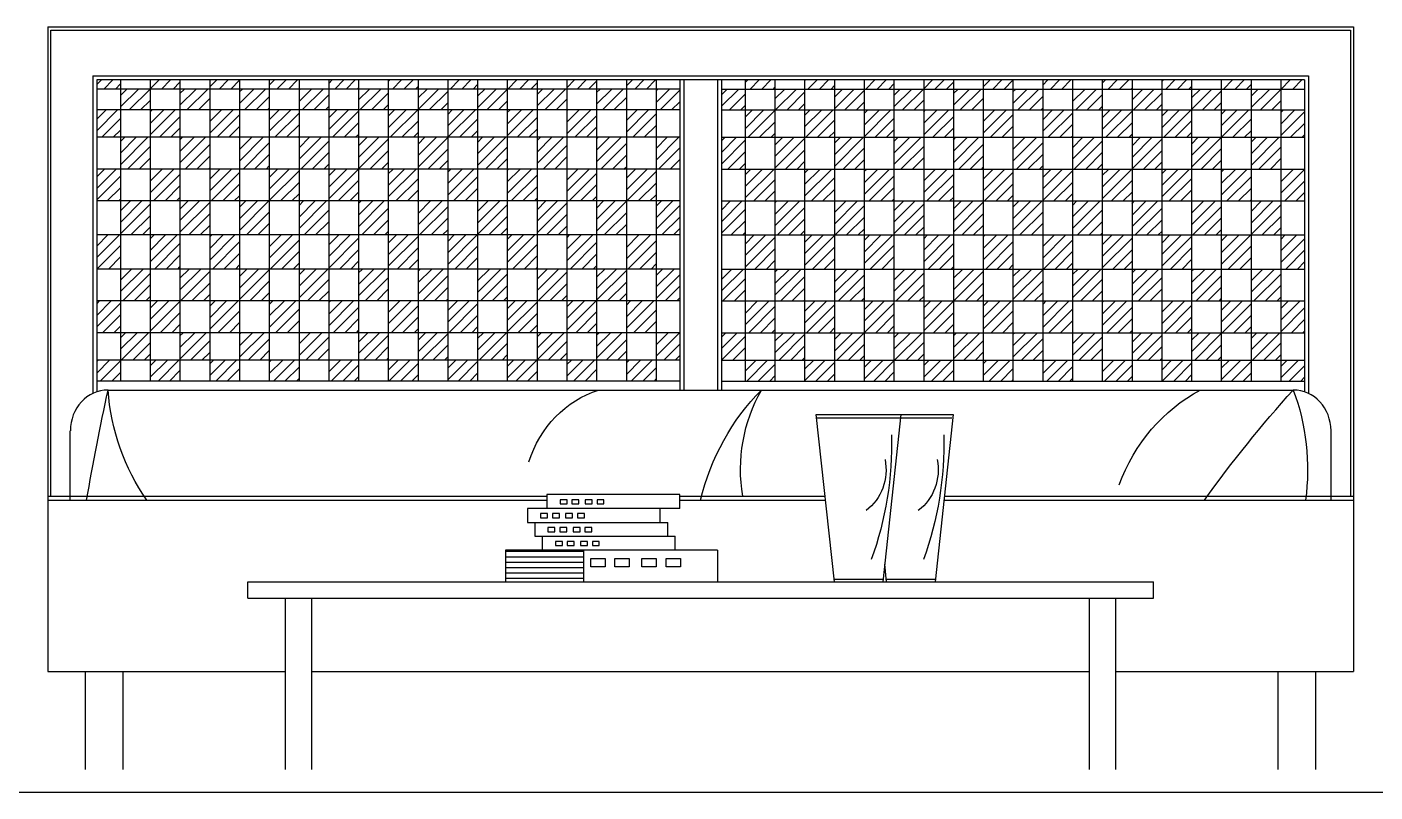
# Model space of a CAD drawing. Header units: inches. Extents: x 15.4 to 57.9, y 9.9 to 34.7.
# Drawn here: x 31.536 to 33.188, y 24.125 to 25.062 of the extents above; entities that cross this region are included whole.
import ezdxf

# ---------------------------------------------------------------- set-up
doc = ezdxf.new("R2010")
doc.units = ezdxf.units.IN
doc.header["$MEASUREMENT"] = 0
for name, color, linetype in [('02', 2, 'Continuous'), ('1', 1, 'Continuous'), ('8', 8, 'Continuous')]:
    doc.layers.add(name, color=color, linetype=linetype)
pattern_1 = [(45, (26.076506, 16.971675), (-0.007071068, 0.007071068), [])]

msp = doc.modelspace()

# ---------------------------------------------------------------- hatches: boundary and pattern name
at = {"layer": '8'}
h = msp.add_hatch(dxfattribs=at)
h.set_pattern_fill('ANSI31', color=256, scale=0.08, style=0)
h.set_pattern_definition(pattern_1)
h.paths.add_polyline_path([(31.6218, 24.9975), (31.6218, 24.9864), (31.6509, 24.9864), (31.6509, 24.9975)])
h.paths.add_polyline_path([(31.6218, 24.9608), (31.6218, 24.9272), (31.6509, 24.9272), (31.6509, 24.9608)])
h.paths.add_polyline_path([(31.6218, 24.8882), (31.6218, 24.8492), (31.6509, 24.8492), (31.6509, 24.8882)])
h.paths.add_polyline_path([(31.6218, 24.8075), (31.6218, 24.7658), (31.6509, 24.7658), (31.6509, 24.8075)])
h.paths.add_polyline_path([(31.6218, 24.7267), (31.6218, 24.6877), (31.6509, 24.6877), (31.6509, 24.7267)])
h.paths.add_polyline_path([(31.6218, 24.6541), (31.6218, 24.6285), (31.6509, 24.6285), (31.6509, 24.6541)])
h = msp.add_hatch(dxfattribs=at)
h.set_pattern_fill('ANSI31', color=256, scale=0.08, style=0)
h.set_pattern_definition(pattern_1)
h.paths.add_polyline_path([(31.6873, 24.9975), (31.6873, 24.9864), (31.7238, 24.9864), (31.7238, 24.9975)])
h.paths.add_polyline_path([(31.6873, 24.9608), (31.6873, 24.9272), (31.7238, 24.9272), (31.7238, 24.9608)])
h.paths.add_polyline_path([(31.6873, 24.8882), (31.6873, 24.8492), (31.7238, 24.8492), (31.7238, 24.8882)])
h.paths.add_polyline_path([(31.6873, 24.8075), (31.6873, 24.7658), (31.7238, 24.7658), (31.7238, 24.8075)])
h.paths.add_polyline_path([(31.6873, 24.7267), (31.6873, 24.6877), (31.7238, 24.6877), (31.7238, 24.7267)])
h.paths.add_polyline_path([(31.6873, 24.6285), (31.7238, 24.6285), (31.7238, 24.6541), (31.6873, 24.6541)])
h = msp.add_hatch(dxfattribs=at)
h.set_pattern_fill('ANSI31', color=256, scale=0.08, style=0)
h.set_pattern_definition(pattern_1)
h.paths.add_polyline_path([(31.7967, 24.9975), (31.7603, 24.9975), (31.7603, 24.9864), (31.7967, 24.9864)])
h.paths.add_polyline_path([(31.7967, 24.9608), (31.7603, 24.9608), (31.7603, 24.9272), (31.7967, 24.9272)])
h.paths.add_polyline_path([(31.7967, 24.8882), (31.7603, 24.8882), (31.7603, 24.8492), (31.7967, 24.8492)])
h.paths.add_polyline_path([(31.7967, 24.8075), (31.7603, 24.8075), (31.7603, 24.7658), (31.7967, 24.7658)])
h.paths.add_polyline_path([(31.7967, 24.7267), (31.7603, 24.7267), (31.7603, 24.6877), (31.7967, 24.6877)])
h.paths.add_polyline_path([(31.7967, 24.6541), (31.7603, 24.6541), (31.7603, 24.6285), (31.7967, 24.6285)])
h = msp.add_hatch(dxfattribs=at)
h.set_pattern_fill('ANSI31', color=256, scale=0.08, style=0)
h.set_pattern_definition(pattern_1)
h.paths.add_polyline_path([(31.8696, 24.9975), (31.8332, 24.9975), (31.8332, 24.9864), (31.8696, 24.9864)])
h.paths.add_polyline_path([(31.8696, 24.9608), (31.8332, 24.9608), (31.8332, 24.9272), (31.8696, 24.9272)])
h.paths.add_polyline_path([(31.8696, 24.8882), (31.8332, 24.8882), (31.8332, 24.8492), (31.8696, 24.8492)])
h.paths.add_polyline_path([(31.8696, 24.8075), (31.8332, 24.8075), (31.8332, 24.7658), (31.8696, 24.7658)])
h.paths.add_polyline_path([(31.8696, 24.7267), (31.8332, 24.7267), (31.8332, 24.6877), (31.8696, 24.6877)])
h.paths.add_polyline_path([(31.8696, 24.6541), (31.8332, 24.6541), (31.8332, 24.6285), (31.8696, 24.6285)])
h = msp.add_hatch(dxfattribs=at)
h.set_pattern_fill('ANSI31', color=256, scale=0.08, style=0)
h.set_pattern_definition(pattern_1)
h.paths.add_polyline_path([(31.9426, 24.9975), (31.9061, 24.9975), (31.9061, 24.9864), (31.9426, 24.9864)])
h.paths.add_polyline_path([(31.9426, 24.9608), (31.9061, 24.9608), (31.9061, 24.9272), (31.9426, 24.9272)])
h.paths.add_polyline_path([(31.9426, 24.8882), (31.9061, 24.8882), (31.9061, 24.8492), (31.9426, 24.8492)])
h.paths.add_polyline_path([(31.9426, 24.8075), (31.9061, 24.8075), (31.9061, 24.7658), (31.9426, 24.7658)])
h.paths.add_polyline_path([(31.9426, 24.7267), (31.9061, 24.7267), (31.9061, 24.6877), (31.9426, 24.6877)])
h.paths.add_polyline_path([(31.9426, 24.6541), (31.9061, 24.6541), (31.9061, 24.6285), (31.9426, 24.6285)])
h = msp.add_hatch(dxfattribs=at)
h.set_pattern_fill('ANSI31', color=256, scale=0.08, style=0)
h.set_pattern_definition(pattern_1)
h.paths.add_polyline_path([(32.0155, 24.9975), (31.979, 24.9975), (31.979, 24.9864), (32.0155, 24.9864)])
h.paths.add_polyline_path([(32.0155, 24.9608), (31.979, 24.9608), (31.979, 24.9272), (32.0155, 24.9272)])
h.paths.add_polyline_path([(32.0155, 24.8882), (31.979, 24.8882), (31.979, 24.8492), (32.0155, 24.8492)])
h.paths.add_polyline_path([(32.0155, 24.8075), (31.979, 24.8075), (31.979, 24.7658), (32.0155, 24.7658)])
h.paths.add_polyline_path([(32.0155, 24.7267), (31.979, 24.7267), (31.979, 24.6877), (32.0155, 24.6877)])
h.paths.add_polyline_path([(32.0155, 24.6541), (31.979, 24.6541), (31.979, 24.6285), (32.0155, 24.6285)])
h = msp.add_hatch(dxfattribs=at)
h.set_pattern_fill('ANSI31', color=256, scale=0.08, style=0)
h.set_pattern_definition(pattern_1)
h.paths.add_polyline_path([(32.0884, 24.9975), (32.0519, 24.9975), (32.0519, 24.9864), (32.0884, 24.9864)])
h.paths.add_polyline_path([(32.0884, 24.9608), (32.0519, 24.9608), (32.0519, 24.9272), (32.0884, 24.9272)])
h.paths.add_polyline_path([(32.0884, 24.8882), (32.0519, 24.8882), (32.0519, 24.8492), (32.0884, 24.8492)])
h.paths.add_polyline_path([(32.0884, 24.8075), (32.0519, 24.8075), (32.0519, 24.7658), (32.0884, 24.7658)])
h.paths.add_polyline_path([(32.0884, 24.7267), (32.0519, 24.7267), (32.0519, 24.6877), (32.0884, 24.6877)])
h.paths.add_polyline_path([(32.0884, 24.6541), (32.0519, 24.6541), (32.0519, 24.6285), (32.0884, 24.6285)])
h = msp.add_hatch(dxfattribs=at)
h.set_pattern_fill('ANSI31', color=256, scale=0.08, style=0)
h.set_pattern_definition(pattern_1)
h.paths.add_polyline_path([(32.1613, 24.9975), (32.1248, 24.9975), (32.1248, 24.9864), (32.1613, 24.9864)])
h.paths.add_polyline_path([(32.1613, 24.9608), (32.1248, 24.9608), (32.1248, 24.9272), (32.1613, 24.9272)])
h.paths.add_polyline_path([(32.1613, 24.8882), (32.1248, 24.8882), (32.1248, 24.8492), (32.1613, 24.8492)])
h.paths.add_polyline_path([(32.1613, 24.8075), (32.1248, 24.8075), (32.1248, 24.7658), (32.1613, 24.7658)])
h.paths.add_polyline_path([(32.1613, 24.7267), (32.1248, 24.7267), (32.1248, 24.6877), (32.1613, 24.6877)])
h.paths.add_polyline_path([(32.1613, 24.6541), (32.1248, 24.6541), (32.1248, 24.6285), (32.1613, 24.6285)])
h = msp.add_hatch(dxfattribs=at)
h.set_pattern_fill('ANSI31', color=256, scale=0.08, style=0)
h.set_pattern_definition(pattern_1)
h.paths.add_polyline_path([(32.2342, 24.9975), (32.1978, 24.9975), (32.1978, 24.9864), (32.2342, 24.9864)])
h.paths.add_polyline_path([(32.2342, 24.9608), (32.1978, 24.9608), (32.1978, 24.9272), (32.2342, 24.9272)])
h.paths.add_polyline_path([(32.2342, 24.8882), (32.1978, 24.8882), (32.1978, 24.8492), (32.2342, 24.8492)])
h.paths.add_polyline_path([(32.2342, 24.8075), (32.1978, 24.8075), (32.1978, 24.7658), (32.2342, 24.7658)])
h.paths.add_polyline_path([(32.2342, 24.7267), (32.1978, 24.7267), (32.1978, 24.6877), (32.2342, 24.6877)])
h.paths.add_polyline_path([(32.2342, 24.6541), (32.1978, 24.6541), (32.1978, 24.6285), (32.2342, 24.6285)])
h = msp.add_hatch(dxfattribs=at)
h.set_pattern_fill('ANSI31', color=256, scale=0.08, style=0)
h.set_pattern_definition(pattern_1)
h.paths.add_polyline_path([(32.3071, 24.9975), (32.2707, 24.9975), (32.2707, 24.9864), (32.3071, 24.9864)])
h.paths.add_polyline_path([(32.3071, 24.9608), (32.2707, 24.9608), (32.2707, 24.9272), (32.3071, 24.9272)])
h.paths.add_polyline_path([(32.3071, 24.8882), (32.2707, 24.8882), (32.2707, 24.8492), (32.3071, 24.8492)])
h.paths.add_polyline_path([(32.3071, 24.8075), (32.2707, 24.8075), (32.2707, 24.7658), (32.3071, 24.7658)])
h.paths.add_polyline_path([(32.3071, 24.7267), (32.2707, 24.7267), (32.2707, 24.6877), (32.3071, 24.6877)])
h.paths.add_polyline_path([(32.3071, 24.6541), (32.2707, 24.6541), (32.2707, 24.6285), (32.3071, 24.6285)])
h = msp.add_hatch(dxfattribs=at)
h.set_pattern_fill('ANSI31', color=256, scale=0.08, style=0)
h.set_pattern_definition(pattern_1)
h.paths.add_polyline_path([(32.4162, 24.9975), (32.4527, 24.9975), (32.4527, 24.9864), (32.4162, 24.9864)])
h.paths.add_polyline_path([(32.4162, 24.9608), (32.4527, 24.9608), (32.4527, 24.9272), (32.4162, 24.9272)])
h.paths.add_polyline_path([(32.4162, 24.8882), (32.4527, 24.8882), (32.4527, 24.8492), (32.4162, 24.8492)])
h.paths.add_polyline_path([(32.4162, 24.8075), (32.4527, 24.8075), (32.4527, 24.7658), (32.4162, 24.7658)])
h.paths.add_polyline_path([(32.4162, 24.7267), (32.4527, 24.7267), (32.4527, 24.6877), (32.4162, 24.6877)])
h.paths.add_polyline_path([(32.4162, 24.6541), (32.4527, 24.6541), (32.4527, 24.6285), (32.4162, 24.6285)])
h = msp.add_hatch(dxfattribs=at)
h.set_pattern_fill('ANSI31', color=256, scale=0.08, style=0)
h.set_pattern_definition(pattern_1)
h.paths.add_polyline_path([(32.4891, 24.9975), (32.5256, 24.9975), (32.5256, 24.9864), (32.4891, 24.9864)])
h.paths.add_polyline_path([(32.4891, 24.9608), (32.5256, 24.9608), (32.5256, 24.9272), (32.4891, 24.9272)])
h.paths.add_polyline_path([(32.4891, 24.8882), (32.5256, 24.8882), (32.5256, 24.8492), (32.4891, 24.8492)])
h.paths.add_polyline_path([(32.4891, 24.8075), (32.5256, 24.8075), (32.5256, 24.7658), (32.4891, 24.7658)])
h.paths.add_polyline_path([(32.4891, 24.7267), (32.5256, 24.7267), (32.5256, 24.6877), (32.4891, 24.6877)])
h.paths.add_polyline_path([(32.4891, 24.6541), (32.5256, 24.6541), (32.5256, 24.6285), (32.4891, 24.6285)])
h = msp.add_hatch(dxfattribs=at)
h.set_pattern_fill('ANSI31', color=256, scale=0.08, style=0)
h.set_pattern_definition(pattern_1)
h.paths.add_polyline_path([(32.562, 24.9975), (32.5985, 24.9975), (32.5985, 24.9864), (32.562, 24.9864)])
h.paths.add_polyline_path([(32.562, 24.9608), (32.5985, 24.9608), (32.5985, 24.9272), (32.562, 24.9272)])
h.paths.add_polyline_path([(32.562, 24.8882), (32.5985, 24.8882), (32.5985, 24.8492), (32.562, 24.8492)])
h.paths.add_polyline_path([(32.562, 24.8075), (32.5985, 24.8075), (32.5985, 24.7658), (32.562, 24.7658)])
h.paths.add_polyline_path([(32.562, 24.7267), (32.5985, 24.7267), (32.5985, 24.6877), (32.562, 24.6877)])
h.paths.add_polyline_path([(32.562, 24.6541), (32.5985, 24.6541), (32.5985, 24.6285), (32.562, 24.6285)])
h = msp.add_hatch(dxfattribs=at)
h.set_pattern_fill('ANSI31', color=256, scale=0.08, style=0)
h.set_pattern_definition(pattern_1)
h.paths.add_polyline_path([(32.635, 24.9975), (32.6714, 24.9975), (32.6714, 24.9864), (32.635, 24.9864)])
h.paths.add_polyline_path([(32.635, 24.9608), (32.6714, 24.9608), (32.6714, 24.9272), (32.635, 24.9272)])
h.paths.add_polyline_path([(32.635, 24.8882), (32.6714, 24.8882), (32.6714, 24.8492), (32.635, 24.8492)])
h.paths.add_polyline_path([(32.635, 24.8075), (32.6714, 24.8075), (32.6714, 24.7658), (32.635, 24.7658)])
h.paths.add_polyline_path([(32.635, 24.7267), (32.6714, 24.7267), (32.6714, 24.6877), (32.635, 24.6877)])
h.paths.add_polyline_path([(32.635, 24.6541), (32.6714, 24.6541), (32.6714, 24.6285), (32.635, 24.6285)])
h = msp.add_hatch(dxfattribs=at)
h.set_pattern_fill('ANSI31', color=256, scale=0.08, style=0)
h.set_pattern_definition(pattern_1)
h.paths.add_polyline_path([(32.7079, 24.9975), (32.7443, 24.9975), (32.7443, 24.9864), (32.7079, 24.9864)])
h.paths.add_polyline_path([(32.7079, 24.9608), (32.7443, 24.9608), (32.7443, 24.9272), (32.7079, 24.9272)])
h.paths.add_polyline_path([(32.7079, 24.8882), (32.7443, 24.8882), (32.7443, 24.8492), (32.7079, 24.8492)])
h.paths.add_polyline_path([(32.7079, 24.8075), (32.7443, 24.8075), (32.7443, 24.7658), (32.7079, 24.7658)])
h.paths.add_polyline_path([(32.7079, 24.7267), (32.7443, 24.7267), (32.7443, 24.6877), (32.7079, 24.6877)])
h.paths.add_polyline_path([(32.7079, 24.6541), (32.7443, 24.6541), (32.7443, 24.6285), (32.7079, 24.6285)])
h = msp.add_hatch(dxfattribs=at)
h.set_pattern_fill('ANSI31', color=256, scale=0.08, style=0)
h.set_pattern_definition(pattern_1)
h.paths.add_polyline_path([(32.7808, 24.9975), (32.8172, 24.9975), (32.8172, 24.9864), (32.7808, 24.9864)])
h.paths.add_polyline_path([(32.7808, 24.9608), (32.8172, 24.9608), (32.8172, 24.9272), (32.7808, 24.9272)])
h.paths.add_polyline_path([(32.7808, 24.8882), (32.8172, 24.8882), (32.8172, 24.8492), (32.7808, 24.8492)])
h.paths.add_polyline_path([(32.7808, 24.8075), (32.8172, 24.8075), (32.8172, 24.7658), (32.7808, 24.7658)])
h.paths.add_polyline_path([(32.7808, 24.7267), (32.8172, 24.7267), (32.8172, 24.6877), (32.7808, 24.6877)])
h.paths.add_polyline_path([(32.7808, 24.6541), (32.8172, 24.6541), (32.8172, 24.6285), (32.7808, 24.6285)])
h = msp.add_hatch(dxfattribs=at)
h.set_pattern_fill('ANSI31', color=256, scale=0.08, style=0)
h.set_pattern_definition(pattern_1)
h.paths.add_polyline_path([(32.8537, 24.9975), (32.8902, 24.9975), (32.8902, 24.9864), (32.8537, 24.9864)])
h.paths.add_polyline_path([(32.8537, 24.9608), (32.8902, 24.9608), (32.8902, 24.9272), (32.8537, 24.9272)])
h.paths.add_polyline_path([(32.8537, 24.8882), (32.8902, 24.8882), (32.8902, 24.8492), (32.8537, 24.8492)])
h.paths.add_polyline_path([(32.8537, 24.8075), (32.8902, 24.8075), (32.8902, 24.7658), (32.8537, 24.7658)])
h.paths.add_polyline_path([(32.8537, 24.7267), (32.8902, 24.7267), (32.8902, 24.6877), (32.8537, 24.6877)])
h.paths.add_polyline_path([(32.8537, 24.6541), (32.8902, 24.6541), (32.8902, 24.6285), (32.8537, 24.6285)])
h = msp.add_hatch(dxfattribs=at)
h.set_pattern_fill('ANSI31', color=256, scale=0.08, style=0)
h.set_pattern_definition(pattern_1)
h.paths.add_polyline_path([(32.9266, 24.9975), (32.9631, 24.9975), (32.9631, 24.9864), (32.9266, 24.9864)])
h.paths.add_polyline_path([(32.9266, 24.9608), (32.9631, 24.9608), (32.9631, 24.9272), (32.9266, 24.9272)])
h.paths.add_polyline_path([(32.9266, 24.8882), (32.9631, 24.8882), (32.9631, 24.8492), (32.9266, 24.8492)])
h.paths.add_polyline_path([(32.9266, 24.8075), (32.9631, 24.8075), (32.9631, 24.7658), (32.9266, 24.7658)])
h.paths.add_polyline_path([(32.9266, 24.7267), (32.9631, 24.7267), (32.9631, 24.6877), (32.9266, 24.6877)])
h.paths.add_polyline_path([(32.9266, 24.6541), (32.9631, 24.6541), (32.9631, 24.6285), (32.9266, 24.6285)])
h = msp.add_hatch(dxfattribs=at)
h.set_pattern_fill('ANSI31', color=256, scale=0.08, style=0)
h.set_pattern_definition(pattern_1)
h.paths.add_polyline_path([(32.9995, 24.9975), (33.036, 24.9975), (33.036, 24.9864), (32.9995, 24.9864)])
h.paths.add_polyline_path([(32.9995, 24.9608), (33.036, 24.9608), (33.036, 24.9272), (32.9995, 24.9272)])
h.paths.add_polyline_path([(32.9995, 24.8882), (33.036, 24.8882), (33.036, 24.8492), (32.9995, 24.8492)])
h.paths.add_polyline_path([(32.9995, 24.8075), (33.036, 24.8075), (33.036, 24.7658), (32.9995, 24.7658)])
h.paths.add_polyline_path([(32.9995, 24.7267), (33.036, 24.7267), (33.036, 24.6877), (32.9995, 24.6877)])
h.paths.add_polyline_path([(32.9995, 24.6541), (33.036, 24.6541), (33.036, 24.6285), (32.9995, 24.6285)])
h = msp.add_hatch(dxfattribs=at)
h.set_pattern_fill('ANSI31', color=256, scale=0.08, style=0)
h.set_pattern_definition(pattern_1)
h.paths.add_polyline_path([(33.0725, 24.9975), (33.1016, 24.9975), (33.1016, 24.9864), (33.0725, 24.9864)])
h.paths.add_polyline_path([(33.0725, 24.9608), (33.1016, 24.9608), (33.1016, 24.9272), (33.0725, 24.9272)])
h.paths.add_polyline_path([(33.0725, 24.8882), (33.1016, 24.8882), (33.1016, 24.8492), (33.0725, 24.8492)])
h.paths.add_polyline_path([(33.0725, 24.8075), (33.1016, 24.8075), (33.1016, 24.7658), (33.0725, 24.7658)])
h.paths.add_polyline_path([(33.0725, 24.7267), (33.1016, 24.7267), (33.1016, 24.6877), (33.0725, 24.6877)])
h.paths.add_polyline_path([(33.0725, 24.6541), (33.1016, 24.6541), (33.1016, 24.6285), (33.0725, 24.6285)])
h = msp.add_hatch(dxfattribs=at)
h.set_pattern_fill('ANSI31', color=256, scale=0.08, style=0)
h.set_pattern_definition(pattern_1)
h.paths.add_polyline_path([(31.6509, 24.9864), (31.6509, 24.9608), (31.6873, 24.9608), (31.6873, 24.9864)])
h.paths.add_polyline_path([(31.6509, 24.9272), (31.6509, 24.8882), (31.6873, 24.8882), (31.6873, 24.9272)])
h.paths.add_polyline_path([(31.6509, 24.8492), (31.6509, 24.8075), (31.6873, 24.8075), (31.6873, 24.8492)])
h.paths.add_polyline_path([(31.6509, 24.7658), (31.6509, 24.7267), (31.6873, 24.7267), (31.6873, 24.7658)])
h.paths.add_polyline_path([(31.6509, 24.6877), (31.6509, 24.6541), (31.6873, 24.6541), (31.6873, 24.6877)])
h = msp.add_hatch(dxfattribs=at)
h.set_pattern_fill('ANSI31', color=256, scale=0.08, style=0)
h.set_pattern_definition(pattern_1)
h.paths.add_polyline_path([(31.7603, 24.9864), (31.7238, 24.9864), (31.7238, 24.9608), (31.7603, 24.9608)])
h.paths.add_polyline_path([(31.7603, 24.9272), (31.7238, 24.9272), (31.7238, 24.8882), (31.7603, 24.8882)])
h.paths.add_polyline_path([(31.7603, 24.8492), (31.7238, 24.8492), (31.7238, 24.8075), (31.7603, 24.8075)])
h.paths.add_polyline_path([(31.7603, 24.7658), (31.7238, 24.7658), (31.7238, 24.7267), (31.7603, 24.7267)])
h.paths.add_polyline_path([(31.7603, 24.6877), (31.7238, 24.6877), (31.7238, 24.6541), (31.7603, 24.6541)])
h = msp.add_hatch(dxfattribs=at)
h.set_pattern_fill('ANSI31', color=256, scale=0.08, style=0)
h.set_pattern_definition(pattern_1)
h.paths.add_polyline_path([(31.8332, 24.9864), (31.7967, 24.9864), (31.7967, 24.9608), (31.8332, 24.9608)])
h.paths.add_polyline_path([(31.8332, 24.9272), (31.7967, 24.9272), (31.7967, 24.8882), (31.8332, 24.8882)])
h.paths.add_polyline_path([(31.8332, 24.8492), (31.7967, 24.8492), (31.7967, 24.8075), (31.8332, 24.8075)])
h.paths.add_polyline_path([(31.8332, 24.7658), (31.7967, 24.7658), (31.7967, 24.7267), (31.8332, 24.7267)])
h.paths.add_polyline_path([(31.8332, 24.6877), (31.7967, 24.6877), (31.7967, 24.6541), (31.8332, 24.6541)])
h = msp.add_hatch(dxfattribs=at)
h.set_pattern_fill('ANSI31', color=256, scale=0.08, style=0)
h.set_pattern_definition(pattern_1)
h.paths.add_polyline_path([(31.9061, 24.9864), (31.8696, 24.9864), (31.8696, 24.9608), (31.9061, 24.9608)])
h.paths.add_polyline_path([(31.9061, 24.9272), (31.8696, 24.9272), (31.8696, 24.8882), (31.9061, 24.8882)])
h.paths.add_polyline_path([(31.9061, 24.8492), (31.8696, 24.8492), (31.8696, 24.8075), (31.9061, 24.8075)])
h.paths.add_polyline_path([(31.9061, 24.7658), (31.8696, 24.7658), (31.8696, 24.7267), (31.9061, 24.7267)])
h.paths.add_polyline_path([(31.9061, 24.6877), (31.8696, 24.6877), (31.8696, 24.6541), (31.9061, 24.6541)])
h = msp.add_hatch(dxfattribs=at)
h.set_pattern_fill('ANSI31', color=256, scale=0.08, style=0)
h.set_pattern_definition(pattern_1)
h.paths.add_polyline_path([(31.979, 24.9864), (31.9426, 24.9864), (31.9426, 24.9608), (31.979, 24.9608)])
h.paths.add_polyline_path([(31.979, 24.9272), (31.9426, 24.9272), (31.9426, 24.8882), (31.979, 24.8882)])
h.paths.add_polyline_path([(31.979, 24.8492), (31.9426, 24.8492), (31.9426, 24.8075), (31.979, 24.8075)])
h.paths.add_polyline_path([(31.979, 24.7658), (31.9426, 24.7658), (31.9426, 24.7267), (31.979, 24.7267)])
h.paths.add_polyline_path([(31.979, 24.6877), (31.9426, 24.6877), (31.9426, 24.6541), (31.979, 24.6541)])
h = msp.add_hatch(dxfattribs=at)
h.set_pattern_fill('ANSI31', color=256, scale=0.08, style=0)
h.set_pattern_definition(pattern_1)
h.paths.add_polyline_path([(32.0519, 24.9864), (32.0155, 24.9864), (32.0155, 24.9608), (32.0519, 24.9608)])
h.paths.add_polyline_path([(32.0519, 24.9272), (32.0155, 24.9272), (32.0155, 24.8882), (32.0519, 24.8882)])
h.paths.add_polyline_path([(32.0519, 24.8492), (32.0155, 24.8492), (32.0155, 24.8075), (32.0519, 24.8075)])
h.paths.add_polyline_path([(32.0519, 24.7658), (32.0155, 24.7658), (32.0155, 24.7267), (32.0519, 24.7267)])
h.paths.add_polyline_path([(32.0519, 24.6877), (32.0155, 24.6877), (32.0155, 24.6541), (32.0519, 24.6541)])
h = msp.add_hatch(dxfattribs=at)
h.set_pattern_fill('ANSI31', color=256, scale=0.08, style=0)
h.set_pattern_definition(pattern_1)
h.paths.add_polyline_path([(32.1248, 24.9864), (32.0884, 24.9864), (32.0884, 24.9608), (32.1248, 24.9608)])
h.paths.add_polyline_path([(32.1248, 24.9272), (32.0884, 24.9272), (32.0884, 24.8882), (32.1248, 24.8882)])
h.paths.add_polyline_path([(32.1248, 24.8492), (32.0884, 24.8492), (32.0884, 24.8075), (32.1248, 24.8075)])
h.paths.add_polyline_path([(32.1248, 24.7658), (32.0884, 24.7658), (32.0884, 24.7267), (32.1248, 24.7267)])
h.paths.add_polyline_path([(32.1248, 24.6877), (32.0884, 24.6877), (32.0884, 24.6541), (32.1248, 24.6541)])
h = msp.add_hatch(dxfattribs=at)
h.set_pattern_fill('ANSI31', color=256, scale=0.08, style=0)
h.set_pattern_definition(pattern_1)
h.paths.add_polyline_path([(32.1978, 24.9864), (32.1613, 24.9864), (32.1613, 24.9608), (32.1978, 24.9608)])
h.paths.add_polyline_path([(32.1978, 24.9272), (32.1613, 24.9272), (32.1613, 24.8882), (32.1978, 24.8882)])
h.paths.add_polyline_path([(32.1978, 24.8492), (32.1613, 24.8492), (32.1613, 24.8075), (32.1978, 24.8075)])
h.paths.add_polyline_path([(32.1978, 24.7658), (32.1613, 24.7658), (32.1613, 24.7267), (32.1978, 24.7267)])
h.paths.add_polyline_path([(32.1978, 24.6877), (32.1613, 24.6877), (32.1613, 24.6541), (32.1978, 24.6541)])
h = msp.add_hatch(dxfattribs=at)
h.set_pattern_fill('ANSI31', color=256, scale=0.08, style=0)
h.set_pattern_definition(pattern_1)
h.paths.add_polyline_path([(32.2707, 24.9864), (32.2342, 24.9864), (32.2342, 24.9608), (32.2707, 24.9608)])
h.paths.add_polyline_path([(32.2707, 24.9272), (32.2342, 24.9272), (32.2342, 24.8882), (32.2707, 24.8882)])
h.paths.add_polyline_path([(32.2707, 24.8492), (32.2342, 24.8492), (32.2342, 24.8075), (32.2707, 24.8075)])
h.paths.add_polyline_path([(32.2707, 24.7658), (32.2342, 24.7658), (32.2342, 24.7267), (32.2707, 24.7267)])
h.paths.add_polyline_path([(32.2707, 24.6877), (32.2342, 24.6877), (32.2342, 24.6541), (32.2707, 24.6541)])
h = msp.add_hatch(dxfattribs=at)
h.set_pattern_fill('ANSI31', color=256, scale=0.08, style=0)
h.set_pattern_definition(pattern_1)
h.paths.add_polyline_path([(32.3071, 24.9608), (32.3362, 24.9608), (32.3362, 24.9864), (32.3071, 24.9864)])
h.paths.add_polyline_path([(32.3071, 24.8882), (32.3362, 24.8882), (32.3362, 24.9272), (32.3071, 24.9272)])
h.paths.add_polyline_path([(32.3071, 24.8075), (32.3362, 24.8075), (32.3362, 24.8492), (32.3071, 24.8492)])
h.paths.add_polyline_path([(32.3071, 24.7267), (32.3362, 24.7267), (32.3362, 24.7658), (32.3071, 24.7658)])
h.paths.add_polyline_path([(32.3071, 24.6541), (32.3362, 24.6541), (32.3362, 24.6877), (32.3071, 24.6877)])
h = msp.add_hatch(dxfattribs=at)
h.set_pattern_fill('ANSI31', color=256, scale=0.08, style=0)
h.set_pattern_definition(pattern_1)
h.paths.add_polyline_path([(32.3871, 24.9864), (32.4162, 24.9864), (32.4162, 24.9608), (32.3871, 24.9608)])
h.paths.add_polyline_path([(32.3871, 24.9272), (32.4162, 24.9272), (32.4162, 24.8882), (32.3871, 24.8882)])
h.paths.add_polyline_path([(32.3871, 24.8492), (32.4162, 24.8492), (32.4162, 24.8075), (32.3871, 24.8075)])
h.paths.add_polyline_path([(32.3871, 24.7658), (32.4162, 24.7658), (32.4162, 24.7267), (32.3871, 24.7267)])
h.paths.add_polyline_path([(32.3871, 24.6877), (32.4162, 24.6877), (32.4162, 24.6541), (32.3871, 24.6541)])
h = msp.add_hatch(dxfattribs=at)
h.set_pattern_fill('ANSI31', color=256, scale=0.08, style=0)
h.set_pattern_definition(pattern_1)
h.paths.add_polyline_path([(32.4527, 24.9864), (32.4891, 24.9864), (32.4891, 24.9608), (32.4527, 24.9608)])
h.paths.add_polyline_path([(32.4527, 24.9272), (32.4891, 24.9272), (32.4891, 24.8882), (32.4527, 24.8882)])
h.paths.add_polyline_path([(32.4527, 24.8492), (32.4891, 24.8492), (32.4891, 24.8075), (32.4527, 24.8075)])
h.paths.add_polyline_path([(32.4527, 24.7658), (32.4891, 24.7658), (32.4891, 24.7267), (32.4527, 24.7267)])
h.paths.add_polyline_path([(32.4527, 24.6877), (32.4891, 24.6877), (32.4891, 24.6541), (32.4527, 24.6541)])
h = msp.add_hatch(dxfattribs=at)
h.set_pattern_fill('ANSI31', color=256, scale=0.08, style=0)
h.set_pattern_definition(pattern_1)
h.paths.add_polyline_path([(32.5256, 24.9864), (32.562, 24.9864), (32.562, 24.9608), (32.5256, 24.9608)])
h.paths.add_polyline_path([(32.5256, 24.9272), (32.562, 24.9272), (32.562, 24.8882), (32.5256, 24.8882)])
h.paths.add_polyline_path([(32.5256, 24.8492), (32.562, 24.8492), (32.562, 24.8075), (32.5256, 24.8075)])
h.paths.add_polyline_path([(32.5256, 24.7658), (32.562, 24.7658), (32.562, 24.7267), (32.5256, 24.7267)])
h.paths.add_polyline_path([(32.5256, 24.6877), (32.562, 24.6877), (32.562, 24.6541), (32.5256, 24.6541)])
h = msp.add_hatch(dxfattribs=at)
h.set_pattern_fill('ANSI31', color=256, scale=0.08, style=0)
h.set_pattern_definition(pattern_1)
h.paths.add_polyline_path([(32.5985, 24.9864), (32.635, 24.9864), (32.635, 24.9608), (32.5985, 24.9608)])
h.paths.add_polyline_path([(32.5985, 24.9272), (32.635, 24.9272), (32.635, 24.8882), (32.5985, 24.8882)])
h.paths.add_polyline_path([(32.5985, 24.8492), (32.635, 24.8492), (32.635, 24.8075), (32.5985, 24.8075)])
h.paths.add_polyline_path([(32.5985, 24.7658), (32.635, 24.7658), (32.635, 24.7267), (32.5985, 24.7267)])
h.paths.add_polyline_path([(32.5985, 24.6877), (32.635, 24.6877), (32.635, 24.6541), (32.5985, 24.6541)])
h = msp.add_hatch(dxfattribs=at)
h.set_pattern_fill('ANSI31', color=256, scale=0.08, style=0)
h.set_pattern_definition(pattern_1)
h.paths.add_polyline_path([(32.6714, 24.9864), (32.7079, 24.9864), (32.7079, 24.9608), (32.6714, 24.9608)])
h.paths.add_polyline_path([(32.6714, 24.9272), (32.7079, 24.9272), (32.7079, 24.8882), (32.6714, 24.8882)])
h.paths.add_polyline_path([(32.6714, 24.8492), (32.7079, 24.8492), (32.7079, 24.8075), (32.6714, 24.8075)])
h.paths.add_polyline_path([(32.6714, 24.7658), (32.7079, 24.7658), (32.7079, 24.7267), (32.6714, 24.7267)])
h.paths.add_polyline_path([(32.6714, 24.6877), (32.7079, 24.6877), (32.7079, 24.6541), (32.6714, 24.6541)])
h = msp.add_hatch(dxfattribs=at)
h.set_pattern_fill('ANSI31', color=256, scale=0.08, style=0)
h.set_pattern_definition(pattern_1)
h.paths.add_polyline_path([(32.7443, 24.9864), (32.7808, 24.9864), (32.7808, 24.9608), (32.7443, 24.9608)])
h.paths.add_polyline_path([(32.7443, 24.9272), (32.7808, 24.9272), (32.7808, 24.8882), (32.7443, 24.8882)])
h.paths.add_polyline_path([(32.7443, 24.8492), (32.7808, 24.8492), (32.7808, 24.8075), (32.7443, 24.8075)])
h.paths.add_polyline_path([(32.7443, 24.7658), (32.7808, 24.7658), (32.7808, 24.7267), (32.7443, 24.7267)])
h.paths.add_polyline_path([(32.7443, 24.6877), (32.7808, 24.6877), (32.7808, 24.6541), (32.7443, 24.6541)])
h = msp.add_hatch(dxfattribs=at)
h.set_pattern_fill('ANSI31', color=256, scale=0.08, style=0)
h.set_pattern_definition(pattern_1)
h.paths.add_polyline_path([(32.8172, 24.9864), (32.8537, 24.9864), (32.8537, 24.9608), (32.8172, 24.9608)])
h.paths.add_polyline_path([(32.8172, 24.9272), (32.8537, 24.9272), (32.8537, 24.8882), (32.8172, 24.8882)])
h.paths.add_polyline_path([(32.8172, 24.8492), (32.8537, 24.8492), (32.8537, 24.8075), (32.8172, 24.8075)])
h.paths.add_polyline_path([(32.8172, 24.7658), (32.8537, 24.7658), (32.8537, 24.7267), (32.8172, 24.7267)])
h.paths.add_polyline_path([(32.8172, 24.6877), (32.8537, 24.6877), (32.8537, 24.6541), (32.8172, 24.6541)])
h = msp.add_hatch(dxfattribs=at)
h.set_pattern_fill('ANSI31', color=256, scale=0.08, style=0)
h.set_pattern_definition(pattern_1)
h.paths.add_polyline_path([(32.8902, 24.9864), (32.9266, 24.9864), (32.9266, 24.9608), (32.8902, 24.9608)])
h.paths.add_polyline_path([(32.8902, 24.9272), (32.9266, 24.9272), (32.9266, 24.8882), (32.8902, 24.8882)])
h.paths.add_polyline_path([(32.8902, 24.8492), (32.9266, 24.8492), (32.9266, 24.8075), (32.8902, 24.8075)])
h.paths.add_polyline_path([(32.8902, 24.7658), (32.9266, 24.7658), (32.9266, 24.7267), (32.8902, 24.7267)])
h.paths.add_polyline_path([(32.8902, 24.6877), (32.9266, 24.6877), (32.9266, 24.6541), (32.8902, 24.6541)])
h = msp.add_hatch(dxfattribs=at)
h.set_pattern_fill('ANSI31', color=256, scale=0.08, style=0)
h.set_pattern_definition(pattern_1)
h.paths.add_polyline_path([(32.9631, 24.9864), (32.9995, 24.9864), (32.9995, 24.9608), (32.9631, 24.9608)])
h.paths.add_polyline_path([(32.9631, 24.9272), (32.9995, 24.9272), (32.9995, 24.8882), (32.9631, 24.8882)])
h.paths.add_polyline_path([(32.9631, 24.8492), (32.9995, 24.8492), (32.9995, 24.8075), (32.9631, 24.8075)])
h.paths.add_polyline_path([(32.9631, 24.7658), (32.9995, 24.7658), (32.9995, 24.7267), (32.9631, 24.7267)])
h.paths.add_polyline_path([(32.9631, 24.6877), (32.9995, 24.6877), (32.9995, 24.6541), (32.9631, 24.6541)])
h = msp.add_hatch(dxfattribs=at)
h.set_pattern_fill('ANSI31', color=256, scale=0.08, style=0)
h.set_pattern_definition(pattern_1)
h.paths.add_polyline_path([(33.0725, 24.9608), (33.0725, 24.9864), (33.036, 24.9864), (33.036, 24.9608)])
h.paths.add_polyline_path([(33.036, 24.9272), (33.036, 24.8882), (33.0725, 24.8882), (33.0725, 24.9272)])
h.paths.add_polyline_path([(33.0725, 24.8492), (33.036, 24.8492), (33.036, 24.8075), (33.0725, 24.8075)])
h.paths.add_polyline_path([(33.036, 24.7658), (33.036, 24.7267), (33.0725, 24.7267), (33.0725, 24.7658)])
h.paths.add_polyline_path([(33.036, 24.6877), (33.036, 24.6541), (33.0725, 24.6541), (33.0725, 24.6877)])
h = msp.add_hatch(dxfattribs=at)
h.set_pattern_fill('ANSI31', color=256, scale=0.0432, angle=315, style=0)
h.set_pattern_definition([(0, (-41.369124, -5.260367), (2e-18, 0.0066), [])])
h.paths.add_polyline_path([(32.2184, 24.3825), (32.2184, 24.4212), (32.1224, 24.4212), (32.1224, 24.3825)])

# ---------------------------------------------------------------- linework, layer by layer
at = {"layer": '02'}
for p, q in [((31.5617, 25.0625), (31.5617, 24.2725)), ((31.5617, 25.0625), (33.1617, 25.0625)), ((31.5654, 24.4875), (31.5654, 25.0585)), ((31.5654, 25.0585), (33.158, 25.0585)), ((33.158, 25.0585), (33.158, 24.4875)), ((33.1617, 25.0625), (33.1617, 24.2725)), ((31.6172, 25.0025), (33.1062, 25.0025)), ((31.6172, 25.0025), (31.6172, 24.6133)), ((33.1016, 24.9975), (31.6218, 24.9975)), ((31.6218, 24.9975), (31.6218, 24.6152)), ((31.6509, 24.9975), (31.6509, 24.6285)), ((31.6873, 24.9975), (31.6873, 24.6285)), ((31.7238, 24.9975), (31.7238, 24.6285)), ((31.7603, 24.9975), (31.7603, 24.6285)), ((31.7967, 24.9975), (31.7967, 24.6285)), ((31.8332, 24.9975), (31.8332, 24.6285)), ((31.8696, 24.9975), (31.8696, 24.6285)), ((31.9061, 24.9975), (31.9061, 24.6285)), ((31.9426, 24.9975), (31.9426, 24.6285)), ((31.979, 24.9975), (31.979, 24.6285)), ((32.0155, 24.9975), (32.0155, 24.6285)), ((32.0519, 24.9975), (32.0519, 24.6285)), ((32.0884, 24.9975), (32.0884, 24.6285)), ((32.1248, 24.9975), (32.1248, 24.6285)), ((32.1613, 24.9975), (32.1613, 24.6285)), ((32.1978, 24.9975), (32.1978, 24.6285)), ((32.2342, 24.9975), (32.2342, 24.6285)), ((32.2707, 24.9975), (32.2707, 24.6285)), ((32.3071, 24.9975), (32.3071, 24.6285)), ((32.3362, 24.9975), (32.3362, 24.6175)), ((32.3409, 24.9975), (32.3409, 24.6175)), ((32.3825, 24.9975), (32.3825, 24.6175)), ((32.3871, 24.9975), (32.3871, 24.6175)), ((32.4162, 24.9975), (32.4162, 24.6285)), ((32.4527, 24.9975), (32.4527, 24.6285)), ((32.4891, 24.9975), (32.4891, 24.6285)), ((32.5256, 24.9975), (32.5256, 24.6285)), ((32.562, 24.9975), (32.562, 24.6285)), ((32.5985, 24.9975), (32.5985, 24.6285)), ((32.635, 24.9975), (32.635, 24.6285)), ((32.6714, 24.9975), (32.6714, 24.6285)), ((32.7079, 24.9975), (32.7079, 24.6285)), ((32.7443, 24.9975), (32.7443, 24.6285)), ((32.7808, 24.9975), (32.7808, 24.6285)), ((32.8172, 24.9975), (32.8172, 24.6285)), ((32.8537, 24.9975), (32.8537, 24.6285)), ((32.8902, 24.9975), (32.8902, 24.6285)), ((32.9266, 24.9975), (32.9266, 24.6285)), ((32.9631, 24.9975), (32.9631, 24.6285)), ((32.9995, 24.9975), (32.9995, 24.6285)), ((33.036, 24.9975), (33.036, 24.6285)), ((33.0725, 24.9975), (33.0725, 24.6285)), ((33.1016, 24.9975), (33.1016, 24.6152)), ((33.1062, 25.0025), (33.1062, 24.6133)), ((32.3362, 24.9864), (31.6218, 24.9864)), ((32.3871, 24.9864), (33.1016, 24.9864)), ((32.3362, 24.9608), (31.6218, 24.9608)), ((32.3871, 24.9608), (33.1016, 24.9608)), ((32.3362, 24.9272), (31.6218, 24.9272)), ((32.3871, 24.9272), (33.1016, 24.9272)), ((32.3362, 24.8882), (31.6218, 24.8882)), ((32.3871, 24.8882), (33.1016, 24.8882)), ((32.3362, 24.8492), (31.6218, 24.8492)), ((32.3871, 24.8492), (33.1016, 24.8492)), ((32.3362, 24.8075), (31.6218, 24.8075)), ((32.3871, 24.8075), (33.1016, 24.8075)), ((32.3362, 24.7658), (31.6218, 24.7658)), ((32.3871, 24.7658), (33.1016, 24.7658)), ((32.3362, 24.7267), (31.6218, 24.7267)), ((32.3871, 24.7267), (33.1016, 24.7267)), ((32.3362, 24.6877), (31.6218, 24.6877)), ((32.3871, 24.6877), (33.1016, 24.6877)), ((32.3362, 24.6541), (31.6218, 24.6541)), ((32.3871, 24.6541), (33.1016, 24.6541)), ((32.3362, 24.6285), (31.6218, 24.6285)), ((32.3871, 24.6285), (33.1016, 24.6285)), ((31.6357, 24.6175), (33.0877, 24.6175)), ((32.5033, 24.5873), (32.671, 24.5873)), ((32.5255, 24.3825), (32.5033, 24.5873)), ((32.5042, 24.5836), (32.6693, 24.5836)), ((32.607, 24.5873), (32.5848, 24.3825)), ((32.671, 24.5873), (32.6488, 24.3825)), ((31.5894, 24.4825), (31.5894, 24.5675)), ((33.1339, 24.5675), (33.1339, 24.4825)), ((31.5617, 24.4875), (32.1733, 24.4875)), ((31.5617, 24.4825), (32.1733, 24.4825)), ((32.3361, 24.4894), (32.1733, 24.4894)), ((32.1733, 24.4894), (32.1733, 24.4724)), ((32.1894, 24.483), (32.1894, 24.4779)), ((32.198, 24.483), (32.1894, 24.483)), ((32.1894, 24.4779), (32.198, 24.4779)), ((32.198, 24.4779), (32.198, 24.483)), ((32.2039, 24.483), (32.2039, 24.4779)), ((32.2125, 24.483), (32.2039, 24.483)), ((32.2039, 24.4779), (32.2125, 24.4779)), ((32.2125, 24.4779), (32.2125, 24.483)), ((32.2202, 24.483), (32.2202, 24.4779)), ((32.2287, 24.483), (32.2202, 24.483)), ((32.2202, 24.4779), (32.2287, 24.4779)), ((32.2287, 24.4779), (32.2287, 24.483)), ((32.2347, 24.483), (32.2347, 24.4779)), ((32.2432, 24.483), (32.2347, 24.483)), ((32.2347, 24.4779), (32.2432, 24.4779)), ((32.2432, 24.4779), (32.2432, 24.483)), ((32.3361, 24.4724), (32.3361, 24.4894)), ((32.3361, 24.4875), (32.5141, 24.4875)), ((32.3361, 24.4825), (32.5146, 24.4825)), ((32.6597, 24.4825), (33.1617, 24.4825)), ((32.6602, 24.4875), (33.1617, 24.4875)), ((32.3361, 24.4724), (32.1494, 24.4724)), ((32.1494, 24.4724), (32.1494, 24.4553)), ((32.1655, 24.466), (32.1655, 24.4609)), ((32.1741, 24.466), (32.1655, 24.466)), ((32.1655, 24.4609), (32.1741, 24.4609)), ((32.1741, 24.4609), (32.1741, 24.466)), ((32.1801, 24.466), (32.1801, 24.4609)), ((32.1886, 24.466), (32.1801, 24.466)), ((32.1801, 24.4609), (32.1886, 24.4609)), ((32.1886, 24.4609), (32.1886, 24.466)), ((32.1963, 24.466), (32.1963, 24.4609)), ((32.2048, 24.466), (32.1963, 24.466)), ((32.1963, 24.4609), (32.2048, 24.4609)), ((32.2048, 24.4609), (32.2048, 24.466)), ((32.2108, 24.466), (32.2108, 24.4609)), ((32.2193, 24.466), (32.2108, 24.466)), ((32.2108, 24.4609), (32.2193, 24.4609)), ((32.2193, 24.4609), (32.2193, 24.466)), ((32.3122, 24.4553), (32.3122, 24.4724)), ((32.1494, 24.4553), (32.3213, 24.4553)), ((32.1586, 24.4553), (32.1586, 24.4383)), ((32.1746, 24.4489), (32.1746, 24.4438)), ((32.1832, 24.4489), (32.1746, 24.4489)), ((32.1746, 24.4438), (32.1832, 24.4438)), ((32.1832, 24.4438), (32.1832, 24.4489)), ((32.1892, 24.4489), (32.1892, 24.4438)), ((32.1977, 24.4489), (32.1892, 24.4489)), ((32.1892, 24.4438), (32.1977, 24.4438)), ((32.1977, 24.4438), (32.1977, 24.4489)), ((32.2054, 24.4489), (32.2054, 24.4438)), ((32.2139, 24.4489), (32.2054, 24.4489)), ((32.2054, 24.4438), (32.2139, 24.4438)), ((32.2139, 24.4438), (32.2139, 24.4489)), ((32.2199, 24.4489), (32.2199, 24.4438)), ((32.2284, 24.4489), (32.2199, 24.4489)), ((32.2199, 24.4438), (32.2284, 24.4438)), ((32.2284, 24.4438), (32.2284, 24.4489)), ((32.3213, 24.4383), (32.3213, 24.4553)), ((32.1586, 24.4383), (32.3304, 24.4383)), ((32.1677, 24.4383), (32.1677, 24.4212)), ((32.1838, 24.4319), (32.1838, 24.4268)), ((32.1923, 24.4319), (32.1838, 24.4319)), ((32.1923, 24.4268), (32.1923, 24.4319)), ((32.1983, 24.4319), (32.1983, 24.4268)), ((32.2068, 24.4319), (32.1983, 24.4319)), ((32.2068, 24.4268), (32.2068, 24.4319)), ((32.2145, 24.4319), (32.2145, 24.4268)), ((32.223, 24.4319), (32.2145, 24.4319)), ((32.223, 24.4268), (32.223, 24.4319)), ((32.229, 24.4319), (32.229, 24.4268)), ((32.2375, 24.4319), (32.229, 24.4319)), ((32.2375, 24.4268), (32.2375, 24.4319)), ((32.3304, 24.4212), (32.3304, 24.4383)), ((32.3822, 24.4212), (32.1224, 24.4212)), ((32.1224, 24.4212), (32.1224, 24.3825)), ((32.1838, 24.4268), (32.1923, 24.4268)), ((32.1983, 24.4268), (32.2068, 24.4268)), ((32.2145, 24.4268), (32.223, 24.4268)), ((32.2184, 24.3825), (32.2184, 24.4212)), ((32.2271, 24.4006), (32.2271, 24.4111)), ((32.2271, 24.4111), (32.2445, 24.4111)), ((32.229, 24.4268), (32.2375, 24.4268)), ((32.2445, 24.4111), (32.2445, 24.4006)), ((32.2567, 24.4006), (32.2567, 24.4111)), ((32.2567, 24.4111), (32.2741, 24.4111)), ((32.2741, 24.4111), (32.2741, 24.4006)), ((32.2898, 24.4006), (32.2898, 24.4111)), ((32.2898, 24.4111), (32.3072, 24.4111)), ((32.3072, 24.4111), (32.3072, 24.4006)), ((32.3194, 24.4006), (32.3194, 24.4111)), ((32.3194, 24.4111), (32.3369, 24.4111)), ((32.3369, 24.4111), (32.3369, 24.4006)), ((32.3822, 24.4212), (32.3822, 24.3825)), ((32.2445, 24.4006), (32.2271, 24.4006)), ((32.2741, 24.4006), (32.2567, 24.4006)), ((32.3072, 24.4006), (32.2898, 24.4006)), ((32.3369, 24.4006), (32.3194, 24.4006)), ((32.5895, 24.3825), (32.5872, 24.404)), ((31.8068, 24.3825), (32.9166, 24.3825)), ((31.8068, 24.3625), (31.8068, 24.3825)), ((32.5252, 24.3857), (32.5851, 24.3857)), ((32.5892, 24.3857), (32.6491, 24.3857)), ((32.9166, 24.3625), (32.9166, 24.3825)), ((31.8068, 24.3625), (32.9166, 24.3625)), ((31.853, 24.1525), (31.853, 24.3625)), ((31.8854, 24.1525), (31.8854, 24.3625)), ((32.838, 24.1525), (32.838, 24.3625)), ((32.8703, 24.1525), (32.8703, 24.3625)), ((31.5617, 24.2725), (31.853, 24.2725)), ((31.6079, 24.1525), (31.6079, 24.2725)), ((31.6542, 24.1525), (31.6542, 24.2725)), ((31.8854, 24.2725), (32.838, 24.2725)), ((32.8703, 24.2725), (33.1617, 24.2725)), ((33.0692, 24.1525), (33.0692, 24.2725)), ((33.1154, 24.1525), (33.1154, 24.2725))]:
    msp.add_line(p, q, dxfattribs=at)
for centre, start_param, end_param in [((31.6357, 24.5675), 0, 1.570796), ((33.0877, 24.5675), 4.712389, 6.283185)]:
    msp.add_ellipse(centre, major_axis=(0, 0.05), ratio=0.924855, start_param=start_param, end_param=end_param, dxfattribs=at)
at = {"layer": '02', "extrusion": (0, 0, -1)}
for centre, major_axis, start_param, end_param in [((34.3005, 23.9413), (0, 2.9596), 4.89626, 4.942874), ((31.8741, 24.6383), (0, 0.2587), 4.065664, 4.631564), ((32.2725, 24.4844), (0, 0.1386), 5.042904, 5.998829), ((32.6152, 24.4104), (0, 0.2835), 4.969362, 5.531274), ((32.582, 24.5199), (0, 0.1854), 4.536281, 5.266169), ((33.0642, 24.4192), (0, 0.2211), 5.092931, 5.824782), ((34.1352, 23.5113), (0, 1.5832), 5.372763, 5.485943), ((32.8633, 24.5198), (0, 0.2616), 1.188092, 1.713933), ((32.2331, 24.5524), (0, 0.392), 1.54454, 1.943531), ((32.2971, 24.5524), (0, 0.392), 1.54454, 1.943531), ((32.5329, 24.5199), (0, 0.0604), 1.361552, 2.543467), ((32.5969, 24.5199), (0, 0.0604), 1.361552, 2.543467)]:
    msp.add_ellipse(centre, major_axis=major_axis, ratio=0.924855, start_param=start_param, end_param=end_param, dxfattribs=at)
at = {"layer": '1'}
msp.add_line((15.7844, 24.1248), (36.0806, 24.1248), dxfattribs=at)

doc.saveas('drawing.dxf')
